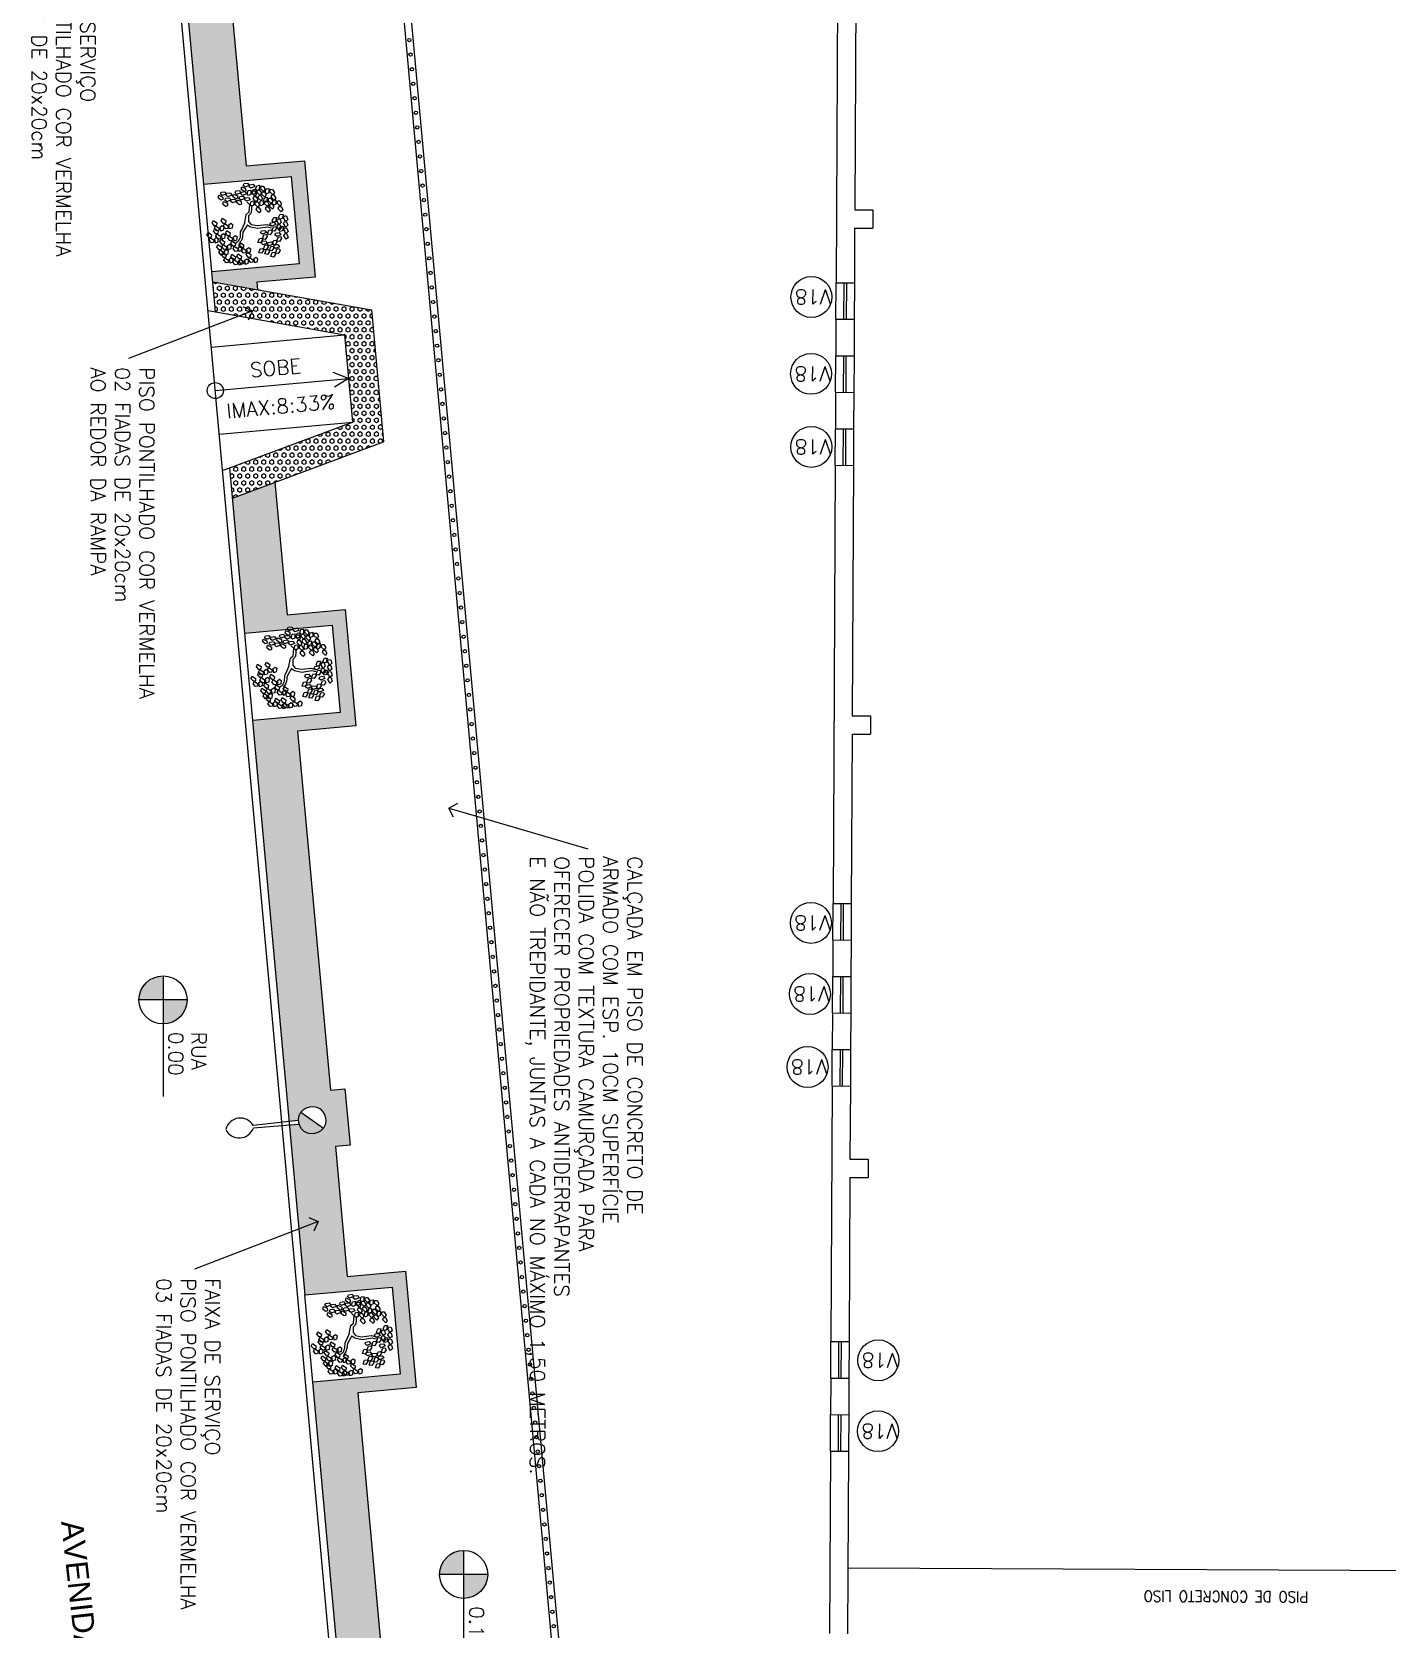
# Model space of a CAD drawing. Extents: x -1057 to 3416, y -340 to 4111.
# Drawn here: x 329.07 to 347.62, y -286.98 to -265.11 of the extents above; entities that cross this region are included whole.
import ezdxf

# ---------------------------------------------------------------- set-up
doc = ezdxf.new("R2010")
doc.units = 0
doc.header["$LTSCALE"] = 50
for name, pattern in [('CONTINU', [0]), ('DGN Style 1', [0.003115, 5.18318e-06, -0.00311]), ('HIDDEN', [9.525, 6.35, -3.175])]:
    doc.linetypes.add(name, pattern=pattern)
doc.layers.add('0.1', color=8, linetype='Continuous', lineweight=13)
doc.layers.add('Margem A3', color=8, linetype='DGN Style 1', lineweight=0)
for name, color, linetype in [('HAC', 1, 'Continuous'), ('luminaria', 10, 'Continuous'), ('medir projeto', 6, 'Continuous'), ('OK', 96, 'Continuous'), ('Poste de cimento', 7, 'Continuous')]:
    doc.layers.add(name, color=color, linetype=linetype)
doc.styles.add('60x100', font='romans.shx', dxfattribs={"height": 0.2})
doc.styles.add('80X50', font='romans.shx')
doc.styles.add('ROBERTO', font='swissek.ttf')
doc.styles.get("Standard").update_dxf_attribs({"font": 'romans.shx'})
pattern_1 = [(90.064457, (-47.94884, -453.22149), (-0.0549925784, -6.1866e-05), [0.03175, -0.0635]), (210.064457, (-47.94884, -453.22149), (0.027549867, -0.047594037), [0.03175, -0.0635]), (150.064457, (-47.948873, -453.18974), (-0.0274427115, -0.047655903), [0.03175, -0.0635])]

# ---------------------------------------------------------------- blocks, each defined once
blk = doc.blocks.new('poste concreto')
at = {"layer": 'Poste de cimento'}
h = blk.add_hatch(color=256, dxfattribs=at)
h.dxf.hatch_style = 1
h.paths.add_polyline_path([(364866.842, 7758015.357), (364866.767, 7758015.418), (364866.676, 7758015.455), (364866.578, 7758015.47), (364866.48, 7758015.455), (364866.39, 7758015.418), (364866.314, 7758015.357), (364866.254, 7758015.282), (364866.216, 7758015.191), (364866.201, 7758015.093), (364866.956, 7758015.093), (364866.94, 7758015.191), (364866.903, 7758015.282)])
for p, q in [((364866.815, 7758015.406), (364867.773, 7758016.191)), ((364866.886, 7758015.322), (364867.818, 7758016.138)), ((364866.201, 7758015.093), (364866.216, 7758015.191)), ((364866.216, 7758015.191), (364866.254, 7758015.282)), ((364866.254, 7758015.282), (364866.314, 7758015.357)), ((364866.314, 7758015.357), (364866.39, 7758015.418)), ((364866.39, 7758015.418), (364866.48, 7758015.455)), ((364866.48, 7758015.455), (364866.578, 7758015.47)), ((364866.578, 7758015.47), (364866.676, 7758015.455)), ((364866.676, 7758015.455), (364866.767, 7758015.418)), ((364866.767, 7758015.418), (364866.842, 7758015.357)), ((364866.842, 7758015.357), (364866.903, 7758015.282)), ((364866.903, 7758015.282), (364866.94, 7758015.191)), ((364866.94, 7758015.191), (364866.956, 7758015.093)), ((364866.216, 7758014.995), (364866.201, 7758015.093)), ((364866.956, 7758015.093), (364866.201, 7758015.093)), ((364866.254, 7758014.904), (364866.216, 7758014.995)), ((364866.314, 7758014.829), (364866.254, 7758014.904)), ((364866.39, 7758014.768), (364866.314, 7758014.829)), ((364866.48, 7758014.731), (364866.39, 7758014.768)), ((364866.767, 7758014.768), (364866.676, 7758014.731)), ((364866.842, 7758014.829), (364866.767, 7758014.768)), ((364866.903, 7758014.904), (364866.842, 7758014.829)), ((364866.94, 7758014.995), (364866.903, 7758014.904)), ((364866.956, 7758015.093), (364866.94, 7758014.995)), ((364866.578, 7758014.716), (364866.48, 7758014.731)), ((364866.676, 7758014.731), (364866.578, 7758014.716))]:
    blk.add_line(p, q, dxfattribs=at)
for centre, start, end in [((364868.17, 7758016.298), 60.7351, 195.0987), ((364867.989, 7758016.511), 245.3971, 19.7607)]:
    blk.add_arc(centre, 0.411, start, end, dxfattribs=at)
blk = doc.blocks.new('L', base_point=(1.368, 0.591))
at = {"color": 3, "lineweight": -2}
for p, q in [((1.275, 0.567), (1.306, 0.592)), ((1.288, 0.517), (1.275, 0.567)), ((1.281, 0.65), (1.312, 0.675)), ((1.294, 0.6), (1.281, 0.65)), ((1.317, 0.508), (1.288, 0.517)), ((1.322, 0.591), (1.294, 0.6)), ((1.306, 0.592), (1.336, 0.538)), ((1.312, 0.675), (1.342, 0.621)), ((1.336, 0.538), (1.317, 0.508)), ((1.342, 0.621), (1.322, 0.591)), ((1.337, 0.489), (1.356, 0.548)), ((1.376, 0.484), (1.337, 0.489)), ((1.356, 0.548), (1.391, 0.554)), ((1.404, 0.527), (1.376, 0.484)), ((1.391, 0.554), (1.404, 0.527))]:
    blk.add_line(p, q, dxfattribs=at)
blk = doc.blocks.new('Árvore-13')
at = {"color": 3}
for p, q in [((0.484, 0.659), (0.572, 0.715)), ((0.572, 0.715), (0.607, 0.819)), ((0.633, 0.668), (0.782, 0.715)), ((-0.795, 0.302), (-0.961, 0.415)), ((-0.795, 0.406), (-0.953, 0.499)), ((-0.357, 0.349), (-0.795, 0.406)), ((-0.366, 0.227), (-0.795, 0.302)), ((-0.129, 0.105), (-0.366, 0.227)), ((-0.068, 0.19), (-0.357, 0.349)), ((-0.068, -0.036), (-0.129, 0.105)), ((0.029, 0.068), (-0.068, 0.19)), ((0.029, 0.068), (0.318, 0.331)), ((0.116, -0.055), (0.283, 0.133)), ((0.283, 0.133), (0.423, 0.284)), ((0.318, 0.331), (0.405, 0.537)), ((0.405, 0.537), (0.484, 0.659)), ((0.423, 0.284), (0.502, 0.509)), ((0.502, 0.509), (0.633, 0.668)), ((-0.296, -0.392), (-0.418, -0.693)), ((-0.199, -0.449), (-0.313, -0.74)), ((-0.147, -0.299), (-0.296, -0.392)), ((-0.05, -0.383), (-0.199, -0.449)), ((-0.068, -0.036), (-0.147, -0.299)), ((0.116, -0.055), (-0.05, -0.383)), ((-0.313, -0.74), (-0.243, -0.89))]:
    blk.add_line(p, q, dxfattribs=at)
at = {"color": 3, "xscale": 3.048, "yscale": 3.048, "zscale": 3.048}
for p, rotation in [((-0.716, 1.448), 295.0165150851705), ((-0.488, 1.26), 295.0165150851705), ((-0.252, 1.138), 295.0165150851705), ((0.169, 1.448), 190.1248425347958), ((0.581, 1.401), 190.1248425347958), ((0.852, 1.344), 190.1248425347958), ((1.211, 1.147), 190.1248425347958), ((-1.303, 0.884), 347.8021081598379), ((-1.128, 0.415), 347.8021081598379), ((-0.926, 0.959), 295.0165150851705), ((-0.848, 0.462), 295.0165150851705), ((-0.348, 0.687), 295.0165150851705), ((0.353, 0.95), 190.1248425347958), ((0.677, 0.781), 190.1248425347958), ((1.124, 0.565), 190.1248425347958), ((1.317, 0.753), 190.1248425347958), ((-1.443, 0.368), 347.8021081598379), ((0.765, 0.274), 190.1248425347958), ((0.8, -0.299), 190.1248425347958), ((1.203, -0.317), 190.1248425347958), ((1.246, 0.039), 190.1248425347958), ((1.579, 0.114), 190.1248425347958), ((-0.103, -0.899), 66.16076666471405), ((-0.453, -1.397), 66.16076666471405), ((-0.015, -1.19), 66.16076666471405), ((0.502, -1.003), 66.16076666471405), ((0.616, -1.322), 66.16076666471405)]:
    blk.add_blockref('L', p, dxfattribs=dict(at, rotation=rotation))
for p in [(-1.391, -0.308), (-1.233, -0.881), (-1.049, -0.533), (-0.848, -0.449), (-0.445, -0.543), (-0.874, -1.134), (-0.672, -1.021), (-0.453, -1.04)]:
    blk.add_blockref('L', p, dxfattribs=at)
blk = doc.blocks.new('_Open90')
at = {"color": 0, "linetype": 'ByBlock', "lineweight": -2}
for p, q in [((0, 0), (-1, 0)), ((-0.5, 0.5), (0, 0)), ((0, 0), (-0.5, -0.5))]:
    blk.add_line(p, q, dxfattribs=at)

msp = doc.modelspace()

# ---------------------------------------------------------------- hatches: boundary and pattern name
at = {"layer": '0.1', "linetype": 'CONTINU', "lineweight": -2}
h = msp.add_hatch(color=7, dxfattribs=at)
h.dxf.hatch_style = 1
h.paths.add_polyline_path([(334.979, -286.561, 0.414214), (335.308, -286.232), (334.979, -286.232)])
h.paths.add_polyline_path([(334.979, -286.232), (334.979, -285.903, 0.414214), (334.651, -286.232)])
at = {"layer": 'HAC'}
h = msp.add_hatch(dxfattribs=at)
h.set_pattern_fill('HEX', color=256, scale=0.01, angle=90.0645, style=0)
h.set_pattern_definition(pattern_1)
h.paths.add_polyline_path([(331.171, -257.927), (331.52, -257.895), (331.45, -257.125), (331.386, -256.421), (330.979, -255.847), (330.483, -257.006), (331.422, -267.193), (332.618, -267.09), (332.727, -268.285), (331.532, -268.394), (331.544, -268.531), (332.156, -268.64), (332.147, -268.538), (332.944, -268.466), (332.799, -266.874), (332.002, -266.942)])
h.paths.add_polyline_path([(331.016, -257.74), (330.967, -257.739), (330.921, -257.724), (330.879, -257.698), (330.846, -257.66), (330.824, -257.616), (330.815, -257.569), (330.817, -257.52), (330.832, -257.474), (330.858, -257.432), (330.895, -257.399), (330.939, -257.377), (330.987, -257.368), (331.035, -257.37), (331.082, -257.385), (331.124, -257.411), (331.156, -257.448), (331.178, -257.492), (331.187, -257.54), (331.186, -257.588), (331.171, -257.635), (331.145, -257.677), (331.107, -257.709), (331.063, -257.731)], flags=16)
h = msp.add_hatch(dxfattribs=at)
h.set_pattern_fill('HEX', color=256, scale=0.01, angle=90.0645, style=0)
h.set_pattern_definition([(90.064457, (117.4494, 90.21457), (-0.054992578, -6.1866e-05), [0.03175, -0.0635]), (210.064457, (117.4494, 90.21457), (0.027549867, -0.047594037), [0.03175, -0.0635]), (150.064457, (117.449364, 90.24632), (-0.0274427115, -0.047655903), [0.03175, -0.0635])])
h.paths.add_polyline_path([(333.347, -269.258), (333.456, -270.453), (331.776, -271.08), (331.814, -271.493), (333.882, -270.721), (333.717, -268.917), (331.544, -268.531), (331.582, -268.944)])
h = msp.add_hatch(dxfattribs=at)
h.set_pattern_fill('HEX', color=256, scale=0.01, angle=90.0645, style=0)
h.set_pattern_definition(pattern_1)
h.paths.add_polyline_path([(332.706, -274.683), (333.503, -274.611), (333.358, -273.017), (332.561, -273.09), (332.396, -271.276), (331.814, -271.493), (331.982, -273.343), (332.563, -273.29), (332.576, -273.263), (332.624, -273.257), (332.641, -273.283), (332.651, -273.282), (332.653, -273.278), (332.702, -273.272), (332.705, -273.277), (333.177, -273.234), (333.286, -274.43), (332.091, -274.538), (332.591, -280.031), (332.719, -280.017), (332.718, -279.997), (332.728, -279.949), (332.75, -279.904), (332.785, -279.868), (332.826, -279.842), (332.872, -279.828), (332.921, -279.825), (332.968, -279.836), (333.013, -279.858), (333.049, -279.892), (333.075, -279.933), (333.089, -279.98), (333.092, -280.028), (333.081, -280.076), (333.06, -280.12), (333.025, -280.156), (332.984, -280.183), (332.937, -280.196), (332.889, -280.199), (332.841, -280.189), (332.797, -280.167), (332.761, -280.133), (332.722, -280.072), (332.595, -280.082), (332.645, -280.623), (332.807, -282.406), (334.002, -282.297), (334.111, -283.492), (334.129, -283.691), (334.328, -283.673), (334.183, -282.08), (333.386, -282.152), (333.224, -280.372), (333.423, -280.353), (333.353, -279.583), (333.154, -279.601)])
h = msp.add_hatch(dxfattribs=at)
h.set_pattern_fill('HEX', color=256, scale=0.01, angle=90.0645, style=0)
h.set_pattern_definition(pattern_1)
h.paths.add_polyline_path([(333.531, -283.746), (334.129, -283.691), (334.111, -283.492), (332.916, -283.601), (333.713, -292.365), (334.296, -298.768), (335.491, -298.659), (335.6, -299.854), (334.405, -299.963), (334.653, -302.685), (335.128, -306.209), (335.441, -306.162), (335.439, -306.141), (335.448, -306.093), (335.468, -306.048), (335.501, -306.011), (335.541, -305.983), (335.587, -305.967), (335.635, -305.962), (335.683, -305.971), (335.702, -305.979), (335.249, -302.618), (335.021, -300.108), (335.817, -300.035), (335.672, -298.442), (334.875, -298.515), (334.299, -292.183), (334.56, -292.159), (334.49, -291.389), (334.229, -291.413)])
h.paths.add_polyline_path([(334.129, -291.623), (334.177, -291.624), (334.224, -291.64), (334.266, -291.666), (334.298, -291.703), (334.32, -291.747), (334.329, -291.795), (334.328, -291.843), (334.313, -291.89), (334.287, -291.932), (334.249, -291.964), (334.205, -291.986), (334.158, -291.995), (334.109, -291.994), (334.063, -291.979), (334.021, -291.952), (333.988, -291.915), (333.966, -291.871), (333.957, -291.824), (333.959, -291.775), (333.974, -291.729), (334, -291.686), (334.037, -291.654), (334.081, -291.632)], flags=16)
at = {"layer": 'medir projeto', "linetype": 'CONTINU', "lineweight": -2}
h = msp.add_hatch(color=7, dxfattribs=at)
h.dxf.hatch_style = 1
h.paths.add_polyline_path([(330.863, -278.693, 0.414214), (331.191, -278.365), (330.863, -278.365)])
h.paths.add_polyline_path([(330.863, -278.365), (330.863, -278.036, 0.414214), (330.534, -278.365)])

# ---------------------------------------------------------------- linework, layer by layer
at = {"layer": '0.1', "color": 8}
for p, q in [((333.665, -259.521), (338.107, -308.318)), ((333.768, -259.542), (338.205, -308.287)), ((340.075, -269.043), (340.078, -268.543)), ((340.185, -269.044), (340.188, -268.544)), ((340.218, -268.544), (340.215, -269.044)), ((340.328, -268.545), (340.325, -269.045)), ((340.07, -270.043), (340.073, -269.543)), ((340.18, -270.044), (340.183, -269.544)), ((340.213, -269.544), (340.21, -270.044)), ((340.323, -269.545), (340.32, -270.045)), ((340.065, -271.043), (340.068, -270.543)), ((340.175, -271.044), (340.178, -270.544)), ((340.208, -270.544), (340.205, -271.044)), ((340.318, -270.545), (340.315, -271.045)), ((340.033, -277.543), (340.036, -277.043)), ((340.143, -277.544), (340.146, -277.044)), ((340.176, -277.044), (340.173, -277.544)), ((340.286, -277.045), (340.283, -277.545)), ((340.028, -278.543), (340.031, -278.043)), ((340.138, -278.544), (340.141, -278.044)), ((340.171, -278.044), (340.168, -278.544)), ((340.281, -278.045), (340.278, -278.545)), ((340.023, -279.543), (340.026, -279.043)), ((340.133, -279.544), (340.136, -279.044)), ((340.166, -279.044), (340.163, -279.544)), ((340.276, -279.045), (340.273, -279.545)), ((340.004, -283.543), (340.006, -283.043)), ((340.114, -283.544), (340.116, -283.044)), ((340.146, -283.044), (340.144, -283.544)), ((340.256, -283.045), (340.254, -283.545)), ((339.999, -284.543), (340.001, -284.043)), ((340.109, -284.544), (340.111, -284.044)), ((340.141, -284.044), (340.139, -284.544)), ((340.251, -284.045), (340.249, -284.545)), ((350.695, -286.196), (340.241, -286.145))]:
    msp.add_line(p, q, dxfattribs=at)
at = {"layer": '0.1', "color": 7}
for p, q in [((340.115, -261.044), (340.078, -268.543)), ((340.363, -261.295), (340.333, -267.545)), ((340.333, -267.545), (340.583, -267.546)), ((340.583, -267.546), (340.581, -267.796)), ((340.331, -267.795), (340.328, -268.545)), ((340.331, -267.795), (340.581, -267.796)), ((340.078, -268.543), (340.328, -268.545)), ((340.075, -269.043), (340.073, -269.543)), ((340.075, -269.043), (340.325, -269.045)), ((340.325, -269.045), (340.323, -269.545)), ((340.073, -269.543), (340.323, -269.545)), ((340.07, -270.043), (340.068, -270.543)), ((340.07, -270.043), (340.32, -270.045)), ((340.32, -270.045), (340.318, -270.545)), ((340.068, -270.543), (340.318, -270.545)), ((340.065, -271.043), (340.036, -277.043)), ((340.065, -271.043), (340.315, -271.045)), ((340.315, -271.045), (340.298, -274.475)), ((340.298, -274.475), (340.548, -274.476)), ((340.548, -274.476), (340.547, -274.726)), ((340.297, -274.725), (340.286, -277.045)), ((340.297, -274.725), (340.547, -274.726)), ((340.036, -277.043), (340.286, -277.045)), ((340.033, -277.543), (340.031, -278.043)), ((340.033, -277.543), (340.283, -277.545)), ((340.283, -277.545), (340.281, -278.045)), ((340.031, -278.043), (340.281, -278.045)), ((340.028, -278.543), (340.026, -279.043)), ((340.028, -278.543), (340.278, -278.545)), ((340.278, -278.545), (340.276, -279.045)), ((340.026, -279.043), (340.276, -279.045)), ((340.023, -279.543), (340.006, -283.043)), ((340.023, -279.543), (340.273, -279.545)), ((340.273, -279.545), (340.268, -280.545)), ((340.268, -280.545), (340.518, -280.546)), ((340.518, -280.546), (340.517, -280.796)), ((340.267, -280.795), (340.256, -283.045)), ((340.267, -280.795), (340.517, -280.796)), ((340.006, -283.043), (340.256, -283.045)), ((340.004, -283.543), (340.001, -284.043)), ((340.004, -283.543), (340.254, -283.545)), ((340.254, -283.545), (340.251, -284.045)), ((340.001, -284.043), (340.251, -284.045)), ((339.999, -284.543), (339.986, -287.043)), ((339.999, -284.543), (340.249, -284.545)), ((340.249, -284.545), (340.236, -287.045))]:
    msp.add_line(p, q, dxfattribs=at)
at = {"layer": '0.1', "color": 7, "linetype": 'CONTINU', "lineweight": -2}
for p, q in [((334.979, -285.903), (334.979, -286.561)), ((334.979, -285.903), (334.979, -287.557)), ((335.308, -286.232), (334.651, -286.232))]:
    msp.add_line(p, q, dxfattribs=at)
at = {"layer": '0.1', "color": 7}
for points in [[(331.899, -269), (330.391, -269.581)], [(334.966, -275.795), (336.677, -276.294)], [(332.801, -281.473), (331.292, -282.054)]]:
    msp.add_lwpolyline(points, dxfattribs=at)
at = {"layer": '0.1', "color": 8}
for centre, radius in [((334.235, -265.221), 0.0225), ((334.253, -265.42), 0.0225), ((334.271, -265.62), 0.0225), ((334.289, -265.819), 0.0225), ((334.307, -266.018), 0.0225), ((334.325, -266.217), 0.0225), ((334.343, -266.417), 0.0225), ((334.361, -266.616), 0.0225), ((334.38, -266.815), 0.0225), ((334.398, -267.015), 0.0225), ((334.416, -267.214), 0.0225), ((334.434, -267.413), 0.0225), ((334.452, -267.612), 0.0225), ((334.47, -267.812), 0.0225), ((334.488, -268.011), 0.0225), ((334.507, -268.21), 0.0225), ((334.525, -268.41), 0.0225), ((339.74, -268.739), 0.28), ((334.543, -268.609), 0.0225), ((334.561, -268.808), 0.0225), ((334.579, -269.007), 0.0225), ((334.597, -269.207), 0.0225), ((334.615, -269.406), 0.0225), ((334.634, -269.605), 0.0225), ((339.735, -269.792), 0.28), ((334.652, -269.805), 0.0225), ((334.67, -270.004), 0.0225), ((334.688, -270.203), 0.0225), ((334.706, -270.402), 0.0225), ((339.739, -270.792), 0.28), ((334.724, -270.602), 0.0225), ((334.742, -270.801), 0.0225), ((334.761, -271), 0.0225), ((334.779, -271.199), 0.0225), ((334.797, -271.399), 0.0225), ((334.815, -271.598), 0.0225), ((334.833, -271.797), 0.0225), ((334.851, -271.997), 0.0225), ((334.869, -272.196), 0.0225), ((334.888, -272.395), 0.0225), ((334.906, -272.594), 0.0225), ((334.924, -272.794), 0.0225), ((334.942, -272.993), 0.0225), ((334.96, -273.192), 0.0225), ((334.978, -273.392), 0.0225), ((334.996, -273.591), 0.0225), ((335.014, -273.79), 0.0225), ((335.033, -273.989), 0.0225), ((335.051, -274.189), 0.0225), ((335.069, -274.388), 0.0225), ((335.087, -274.587), 0.0225), ((335.105, -274.786), 0.0225), ((335.123, -274.986), 0.0225), ((335.141, -275.185), 0.0225), ((335.16, -275.384), 0.0225), ((335.178, -275.584), 0.0225), ((335.196, -275.783), 0.0225), ((335.214, -275.982), 0.0225), ((335.232, -276.181), 0.0225), ((335.25, -276.381), 0.0225), ((335.268, -276.58), 0.0225), ((335.287, -276.779), 0.0225), ((335.305, -276.979), 0.0225), ((339.733, -277.311), 0.28), ((335.323, -277.178), 0.0225), ((335.341, -277.377), 0.0225), ((335.359, -277.576), 0.0225), ((335.377, -277.776), 0.0225), ((335.395, -277.975), 0.0225), ((335.414, -278.174), 0.0225), ((339.719, -278.284), 0.28), ((335.432, -278.374), 0.0225), ((335.45, -278.573), 0.0225), ((335.468, -278.772), 0.0225), ((335.486, -278.971), 0.0225), ((339.688, -279.284), 0.28), ((335.504, -279.171), 0.0225), ((335.522, -279.37), 0.0225), ((335.541, -279.569), 0.0225), ((335.559, -279.768), 0.0225), ((335.577, -279.968), 0.0225), ((335.595, -280.167), 0.0225), ((335.613, -280.366), 0.0225), ((335.631, -280.566), 0.0225), ((335.649, -280.765), 0.0225), ((335.668, -280.964), 0.0225), ((335.686, -281.163), 0.0225), ((335.704, -281.363), 0.0225), ((335.722, -281.562), 0.0225), ((335.74, -281.761), 0.0225), ((335.758, -281.961), 0.0225), ((335.776, -282.16), 0.0225), ((335.794, -282.359), 0.0225), ((335.813, -282.558), 0.0225), ((335.831, -282.758), 0.0225), ((335.849, -282.957), 0.0225), ((335.867, -283.156), 0.0225), ((340.656, -283.301), 0.28), ((335.885, -283.356), 0.0225), ((335.903, -283.555), 0.0225), ((335.921, -283.754), 0.0225), ((335.94, -283.953), 0.0225), ((340.652, -284.271), 0.28), ((335.958, -284.153), 0.0225), ((335.976, -284.352), 0.0225), ((335.994, -284.551), 0.0225), ((336.012, -284.75), 0.0225), ((336.03, -284.95), 0.0225), ((336.048, -285.149), 0.0225), ((336.067, -285.348), 0.0225), ((336.085, -285.548), 0.0225), ((336.103, -285.747), 0.0225), ((336.121, -285.946), 0.0225), ((336.139, -286.145), 0.0225), ((336.157, -286.345), 0.0225), ((336.175, -286.544), 0.0225), ((336.194, -286.743), 0.0225), ((336.212, -286.943), 0.0225)]:
    msp.add_circle(centre, radius, dxfattribs=at)
at = {"layer": '0.1', "color": 7, "linetype": 'CONTINU', "lineweight": -2}
msp.add_circle((334.979, -286.232), 0.329, dxfattribs=at)
at = {"layer": 'Margem A3', "color": 7, "linetype": 'CONTINU', "lineweight": -2}
for p, q in [((334.553, -302.696), (330.162, -254.452)), ((331.423, -267.199), (330.483, -257.006)), ((331.582, -268.944), (331.532, -268.394)), ((331.544, -268.531), (333.717, -268.917)), ((331.48, -268.926), (333.347, -269.258)), ((333.717, -268.917), (333.882, -270.721)), ((331.525, -269.424), (333.347, -269.258)), ((333.347, -269.258), (333.456, -270.453)), ((331.579, -270.021), (333.401, -269.855)), ((333.401, -269.855), (333.194, -269.775)), ((333.401, -269.855), (333.212, -269.972)), ((331.634, -270.619), (333.456, -270.453)), ((331.679, -271.117), (333.456, -270.453)), ((331.814, -271.493), (333.882, -270.721)), ((331.982, -273.343), (331.776, -271.08)), ((332.396, -271.276), (332.561, -273.09)), ((332.561, -273.09), (333.358, -273.017)), ((333.358, -273.017), (333.503, -274.611)), ((332.807, -282.406), (332.091, -274.538)), ((333.503, -274.611), (332.706, -274.683)), ((332.706, -274.683), (333.154, -279.601)), ((333.154, -279.601), (333.353, -279.583)), ((333.353, -279.583), (333.423, -280.353)), ((333.423, -280.353), (333.224, -280.372)), ((333.224, -280.372), (333.386, -282.152)), ((333.386, -282.152), (334.183, -282.08)), ((334.183, -282.08), (334.328, -283.673)), ((334.653, -302.687), (332.916, -283.601)), ((334.328, -283.673), (333.531, -283.746)), ((333.531, -283.746), (334.229, -291.413))]:
    msp.add_line(p, q, dxfattribs=at)
for points in [[(331.52, -257.895), (331.171, -257.927), (332.002, -266.942), (332.799, -266.874), (332.944, -268.466), (332.147, -268.538), (332.156, -268.64)], [(331.53, -268.388), (331.422, -267.193), (332.618, -267.09), (332.727, -268.285), (331.532, -268.394)], [(332.093, -274.538), (331.985, -273.343), (333.177, -273.234), (333.286, -274.43), (332.091, -274.538)], [(332.913, -283.601), (332.804, -282.406), (334.002, -282.297), (334.111, -283.492), (332.913, -283.601)]]:
    msp.add_lwpolyline(points, dxfattribs=at)
msp.add_circle((331.579, -270.021), 0.11, dxfattribs=at)
at = {"layer": 'medir projeto', "color": 7, "linetype": 'CONTINU', "lineweight": -2}
for p, q in [((330.863, -278.036), (330.863, -278.693)), ((330.863, -278.036), (330.863, -279.69)), ((331.191, -278.365), (330.534, -278.365))]:
    msp.add_line(p, q, dxfattribs=at)
msp.add_circle((330.863, -278.365), 0.329, dxfattribs=at)

# ---------------------------------------------------------------- block references
at = {"layer": '0.1', "color": 7, "xscale": 0.2, "yscale": 0.2, "zscale": 0.2}
for p, rotation in [((332.086, -268.928), 21.05190240010293), ((334.774, -275.739), 163.6881532755721), ((332.987, -281.401), 21.05190240010293)]:
    msp.add_blockref('_Open90', p, dxfattribs=dict(at, rotation=rotation))
at = {"layer": 'luminaria', "xscale": 0.4999999999999998, "yscale": 0.4999999999999998, "zscale": 0.4999999999999998, "rotation": 145.0404227643734}
msp.add_blockref('poste concreto', (2372512.308, 3074251.876), dxfattribs=at)
at = {"layer": 'OK', "color": 3, "linetype": 'HIDDEN', "xscale": 0.3107660917594164, "yscale": 0.3107660917594164, "zscale": 0.3107660917594164, "rotation": 196.6362105508731}
for p in [(332.022, -267.726), (332.626, -273.803), (333.452, -282.943)]:
    msp.add_blockref('Árvore-13', p, dxfattribs=at)

# ---------------------------------------------------------------- texts
at = {"layer": '0.1', "color": 7}
for p in [(340.011, -268.639), (340.006, -269.692), (340.01, -270.692), (340.004, -277.211), (339.99, -278.184), (339.959, -279.183), (340.928, -283.201), (340.923, -284.171)]:
    msp.add_text('V18', height=0.2, rotation=179.7175, dxfattribs=at).set_placement(p)
for s, height, rotation, style, p in [('0.00', 0.2, 269.7175, '80X50', (330.94, -278.802)), ('RUA', 0.2, 269.7175, '80X50', (331.255, -278.802)), ('AVENIDA PRINCESA ISABEL', 0.3, 276.2725, 'ROBERTO', (329.467, -285.509)), ('0.15', 0.2, 269.7175, '80X50', (335.057, -286.669))]:
    msp.add_text(s, height=height, rotation=rotation, dxfattribs=dict(at, style=style)).set_placement(p)
at = {"layer": '0.1', "color": 7, "style": '80X50', "width": 0.9}
msp.add_text('PISO DE CONCRETO LISO', height=0.15, rotation=179.7175, dxfattribs=at).set_placement((346.545, -286.466))
at = {"layer": '0.1', "color": 7, "char_height": 0.2, "attachment_point": 1, "rotation": 270, "style": '60x100'}
for s, insert in [('FAIXA DE SERVIÇO\\PPISO PONTILHADO COR VERMELHA \\P03 FIADAS DE 20x20cm', (329.935, -263.645)), ('PISO PONTILHADO COR VERMELHA \\P02 FIADAS DE 20x20cm ^JAO REDOR DA RAMPA', (330.74, -269.703)), ('CALÇADA EM PISO DE CONCRETO DE \\PARMADO COM ESP. 10CM SUPERFÍCIE \\PPOLIDA COM TEXTURA CAMURÇADA PARA\\POFERECER PROPRIEDADES ANTIDERRAPANTES\\PE NÃO TREPIDANTE, JUNTAS A CADA NO MÁXIMO 1,50 METROS.', (337.422, -276.399)), ('FAIXA DE SERVIÇO\\PPISO PONTILHADO COR VERMELHA \\P03 FIADAS DE 20x20cm', (331.641, -282.176))]:
    msp.add_mtext(s, dxfattribs=dict(at, insert=insert))
at = {"layer": 'Margem A3', "color": 7, "linetype": 'CONTINU', "lineweight": -2}
for s, p in [('SOBE', (332.063, -269.842)), ('IMAX:8:33%%%', (331.74, -270.403))]:
    msp.add_text(s, height=0.2, rotation=5.2004, dxfattribs=at).set_placement(p)

doc.saveas('drawing.dxf')
